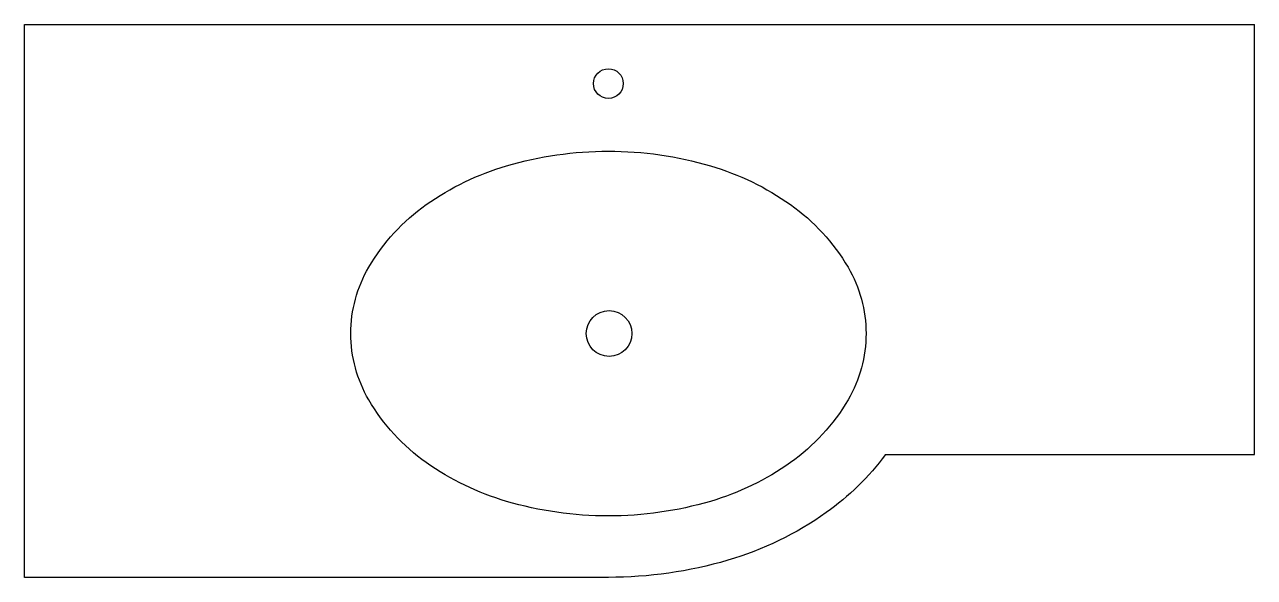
# Model space of a CAD drawing. Header units: millimetres. Extents: x -2893.17 to -2892.17, y 2961.82 to 2962.27.
import ezdxf

# ---------------------------------------------------------------- set-up
doc = ezdxf.new("R2010")
doc.units = ezdxf.units.MM
doc.header["$LTSCALE"] = 10
doc.layers.add('banheiro_louças', color=2, linetype='Continuous')

msp = doc.modelspace()

# ---------------------------------------------------------------- linework, layer by layer
at = {"layer": 'banheiro_louças'}
for p, q in [((-2893.1718, 2962.2688), (-2892.1718, 2962.2688)), ((-2893.1718, 2961.8188), (-2893.1718, 2962.2688)), ((-2892.1718, 2961.9188), (-2892.1718, 2962.2688)), ((-2892.4718, 2961.9188), (-2892.1718, 2961.9188)), ((-2892.6971, 2961.8188), (-2893.1718, 2961.8188))]:
    msp.add_line(p, q, dxfattribs=at)
msp.add_lwpolyline([(-2892.6971, 2961.8688, -0.07153), (-2892.78, 2961.8807, -0.08296), (-2892.8452, 2961.9123, -0.10673), (-2892.8919, 2961.9633, -0.13297), (-2892.9065, 2962.0173, -0.13297), (-2892.8919, 2962.0712, -0.10673), (-2892.8452, 2962.1222, -0.08296), (-2892.78, 2962.1538, -0.07153), (-2892.6971, 2962.1657, -0.07153), (-2892.6141, 2962.1538, -0.08296), (-2892.549, 2962.1222, -0.10673), (-2892.5022, 2962.0712, -0.13297), (-2892.4876, 2962.0173, -0.13297), (-2892.5022, 2961.9633, -0.10673), (-2892.549, 2961.9123, -0.08296), (-2892.6141, 2961.8807, -0.07153)], format="xyb", close=True, dxfattribs=at)
msp.add_lwpolyline([(-2892.4718, 2961.9188, -0.07946), (-2892.52, 2961.8715, -0.08296), (-2892.6, 2961.8327, -0.07153), (-2892.6971, 2961.8188)], format="xyb", dxfattribs=at)
at = {"layer": 'banheiro_louças', "color": 1}
for centre, radius in [((-2892.6971, 2962.2207), 0.0121), ((-2892.6965, 2962.0173), 0.0186)]:
    msp.add_circle(centre, radius, dxfattribs=at)

doc.saveas('drawing.dxf')
